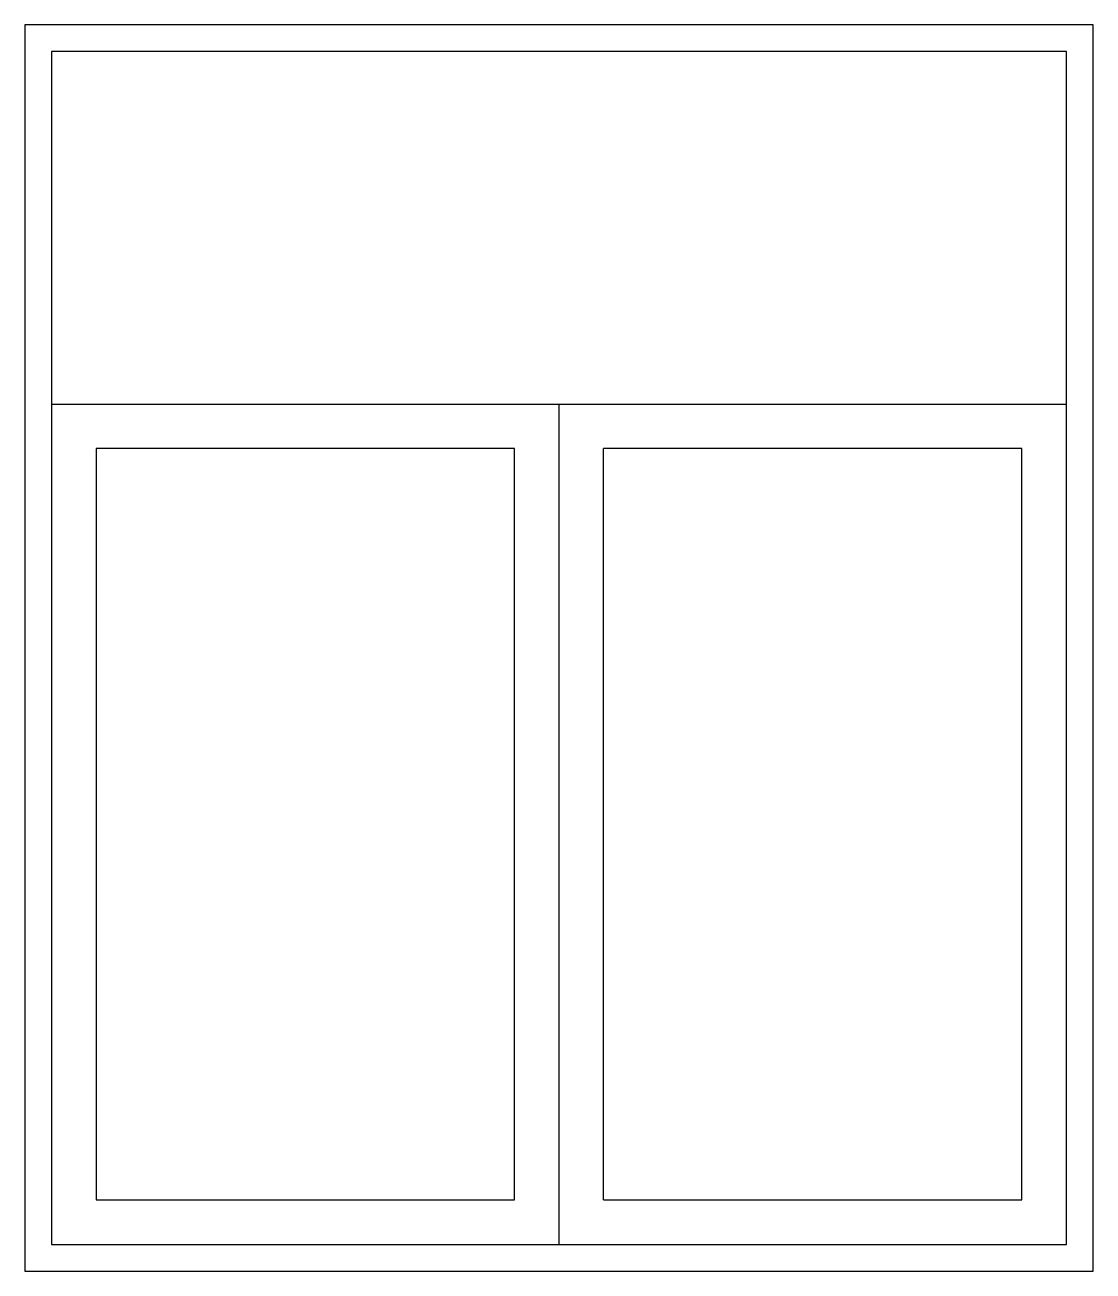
# Model space of a CAD drawing. Header units: millimetres. Extents: x 0 to 1200, y 0 to 1400.
import ezdxf

# ---------------------------------------------------------------- set-up
doc = ezdxf.new("R2010")
doc.units = ezdxf.units.MM

msp = doc.modelspace()

# ---------------------------------------------------------------- linework, layer by layer
for p, q in [((1200, 1400), (0, 1400)), ((0, 1400), (0, 0)), ((1200, 0), (1200, 1400)), ((1170, 1370), (30, 1370)), ((30, 1370), (30, 30)), ((1170, 30), (1170, 1370)), ((30, 974), (1170, 974)), ((30, 974), (1170, 974)), ((600, 30), (600, 974)), ((80, 924), (80, 80)), ((550, 924), (80, 924)), ((550, 80), (550, 924)), ((650, 80), (650, 924)), ((1120, 924), (650, 924)), ((1120, 80), (1120, 924)), ((80, 80), (550, 80)), ((650, 80), (1120, 80)), ((30, 30), (1170, 30)), ((0, 0), (1200, 0))]:
    msp.add_line(p, q)

doc.saveas('drawing.dxf')
